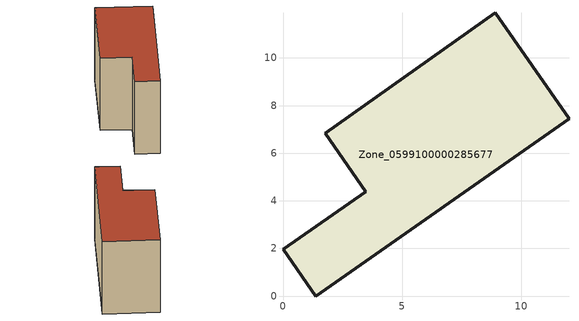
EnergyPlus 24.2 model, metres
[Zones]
Zone_0599100000285677
 floor ground (C_G): 0,1.96 3.48,4.39 1.77,6.84 8.91,11.89 12.01,7.45 1.37,0 z0
 wall outside (C_F): 3.48,4.39 0,1.96 1.37,0 12.01,7.45 8.91,11.89 1.77,6.84 3.48,4.39 z0:8
 roof outside (C_R): 8.91,11.89 1.77,6.84 3.48,4.39 0,1.96 1.37,0 12.01,7.45 z8
[BUILDING]
Pand.0599100000285677: North Axis=0; Terrain=City; Loads Convergence Tolerance Value=0.04; Temperature Convergence Tolerance Value=0.4; Solar Distribution=FullExterior; Maximum Number of Warmup Days=25; Minimum Number of Warmup Days=1
[Site:Location]
Rotterdam.The.Hague.AP_ZH_NLD Design_Conditions: Latitude=51.96; Longitude=4.45; Time Zone=1; Elevation=-4.5
[SITE:GROUNDTEMPERATURE:BUILDINGSURFACE]
18, 18, 18, 18, 18, 18, 18, 18, 18, 18, 18, 18
[MATERIAL] Thermal Absorptance=0.9; Solar Absorptance=0.7; Visible Absorptance=0.7
Name | Roughness | Thickness | Conductivity | Density | Specific Heat
G.TI.1975-1991 | MediumSmooth | 0.15 | 0.288461 | 540 | 1210
F.TI.1975-1991 | Rough | 0.3 | 0.230769 | 1920 | 840
R.TI.1975-1991 | MediumRough | 0.2 | 0.153846 | 1500 | 1000
[CONSTRUCTION]
C_G: G.TI.1975-1991
C_F: F.TI.1975-1991
C_R: R.TI.1975-1991
[ZONE]
Zone_0599100000285677: Type=1; Multiplier=1; Ceiling Height=Autocalculate; Volume=Autocalculate; Floor Area=autocalculate; Part of Total Floor Area=Yes
[ZONEINFILTRATION:DESIGNFLOWRATE]
Infil_Zone_0599100000285677: Zone or ZoneList or Space or SpaceList=Zone_0599100000285677; Schedule=AlwaysOn; Design Flow Rate Calculation Method=Flow/Area; Flow Rate per Floor Area=0.003; Constant Term Coefficient=1; Temperature Term Coefficient=0; Velocity Term Coefficient=0; Velocity Squared Term Coefficient=0
[HVACTEMPLATE:ZONE:IDEALLOADSAIRSYSTEM]
Zone_0599100000285677: Maximum Heating Supply Air Temperature=50; Minimum Cooling Supply Air Temperature=13; Maximum Heating Supply Air Humidity Ratio=0.0156; Minimum Cooling Supply Air Humidity Ratio=0.0077; Heating Limit=NoLimit; Cooling Limit=NoLimit; Dehumidification Control Type=ConstantSensibleHeatRatio; Cooling Sensible Heat Ratio=0.7; Dehumidification Setpoint=60; Humidification Control Type=None; Humidification Setpoint=30; Outdoor Air Method=None; Outdoor Air Flow Rate per Person=0.00944; Outdoor Air Flow Rate per Zone Floor Area=0; Outdoor Air Flow Rate per Zone=0; Demand Controlled Ventilation Type=None; Outdoor Air Economizer Type=NoEconomizer; Heat Recovery Type=None; Sensible Heat Recovery Effectiveness=0.7; Latent Heat Recovery Effectiveness=0.65
[ZONECONTROL:THERMOSTAT]
ThermostatControl_Zone_0599100000285677: Zone or ZoneList=Zone_0599100000285677; Control Type Schedule=DualSetpointControlType; Control 1=Thermostat_Zone_0599100000285677; Temperature Difference Between Cutout And Setpoint=0
[THERMOSTATSETPOINT:DUALSETPOINT]
Thermostat_Zone_0599100000285677: Heating Setpoint Temperature Schedule=HeatingSetpoint_Zone_0599100000285677; Cooling Setpoint Temperature Schedule=CoolingSetpoint_Zone_0599100000285677
[SCHEDULE:COMPACT]
HeatingSetpoint_Zone_0599100000285677: Through: 12/31, For: AllDays, Until: 24:00, 21
CoolingSetpoint_Zone_0599100000285677: Through: 12/31, For: AllDays, Until: 24:00, 24
DualSetpointControlType: Through: 12/31, For: AllDays, Until: 24:00, 4
AlwaysOn: Through: 12/31, For: AllDays, Until: 24:00, 1
